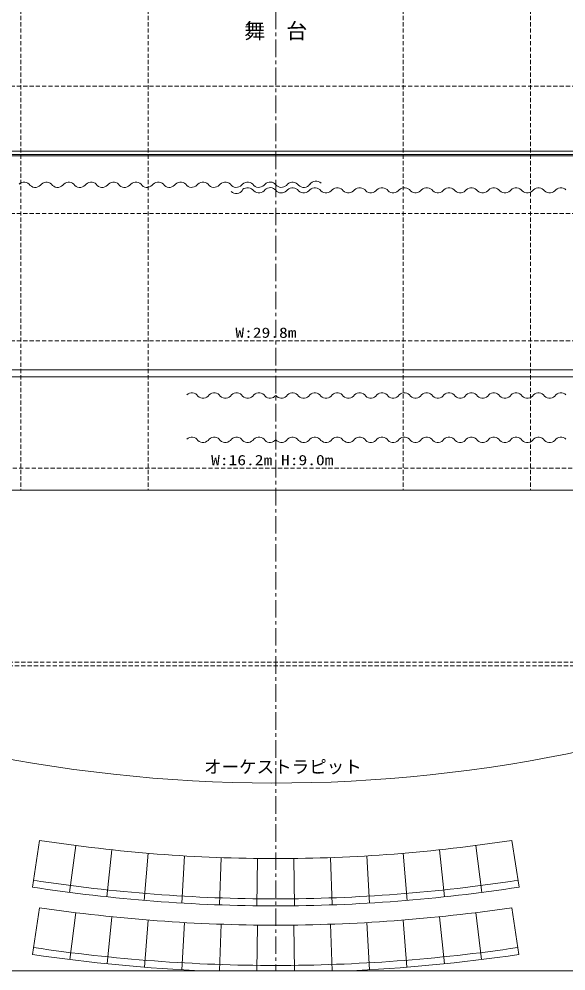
# Model space of a CAD drawing. Units: millimetres, scale not verified. Extents: x -10957 to 29043, y -19395 to 8905.
# Drawn here: x 5165 to 12964, y -19395 to -5809 of the extents above; entities that cross this region are included whole.
import ezdxf
from ezdxf.enums import TextEntityAlignment as Align

# ---------------------------------------------------------------- set-up
doc = ezdxf.new("R2010")
doc.units = ezdxf.units.MM
doc.header["$LTSCALE"] = 50
doc.linetypes.add('CHAIN1', pattern=[8, 5, -1, 1, -1])
doc.linetypes.add('DASHED1', pattern=[1.8, 1.2, -0.6])
for name, color, linetype, lineweight in [('D-0', 7, 'Continuous', 18), ('D-A', 7, 'Continuous', 18), ('D-E', 4, 'DASHED1', 18), ('F-F', 7, 'Continuous', 18)]:
    doc.layers.add(name, color=color, linetype=linetype, lineweight=lineweight)
doc.styles.add('ＭＳ ゴシック', font='')
doc.styles.get('ＭＳ ゴシック').set_extended_font_data('MS Gothic')

msp = doc.modelspace()

# ---------------------------------------------------------------- linework, layer by layer
at = {"layer": 'D-0'}
for p, q in [((8824.97, -7693.69), (1418.94, -7693.69)), ((8824.97, -7743.69), (1418.94, -7743.69)), ((8824.97, -7693.69), (16424.97, -7693.69)), ((8824.97, -7743.69), (16424.97, -7743.69)), ((8824.97, -7763.68), (2618.94, -7763.68)), ((8824.97, -7763.68), (15224.97, -7763.68)), ((8824.97, -10813.69), (-1981.06, -10813.69)), ((8824.97, -10813.69), (19824.97, -10813.69)), ((8824.97, -10913.69), (-1981.06, -10913.69)), ((8824.97, -10913.69), (19824.97, -10913.69)), ((2611.89, -12533.69), (16976.82, -12533.69)), ((5458.25, -17531.24), (5354.86, -18198.27)), ((5973.02, -17604.82), (5885.38, -18274.11)), ((11676.92, -17604.82), (11764.56, -18274.11)), ((12191.68, -17531.24), (12295.07, -18198.27)), ((6489.37, -17666.26), (6417.53, -18337.42)), ((7007.04, -17715.51), (6951.02, -18388.18)), ((7525.72, -17752.55), (7485.57, -18426.36)), ((8045.12, -17777.36), (8020.86, -18451.93)), ((8564.97, -17789.93), (8556.61, -18464.88)), ((9084.96, -17789.93), (9093.32, -18464.88)), ((9604.81, -17777.36), (9629.07, -18451.93)), ((10124.22, -17752.55), (10164.36, -18426.36)), ((10642.9, -17715.51), (10698.91, -18388.18)), ((11160.56, -17666.26), (11232.4, -18337.42)), ((5457.18, -18491.94), (5358.03, -19159.62)), ((5972.37, -18562.51), (5888.32, -19232.26)), ((11677.57, -18562.51), (11761.61, -19232.26)), ((12192.76, -18491.94), (12291.91, -19159.62)), ((6489.02, -18621.42), (6420.13, -19292.9)), ((7006.87, -18668.65), (6953.16, -19341.51)), ((7525.65, -18704.16), (7487.16, -19378.07)), ((8045.11, -18727.95), (8022.12, -19394.87)), ((8564.97, -18740), (8557.19, -19394.87)), ((9084.96, -18740), (9092.74, -19394.87)), ((9604.82, -18727.95), (9627.82, -19394.87)), ((10124.28, -18704.16), (10162.77, -19378.07)), ((10643.06, -18668.65), (10696.77, -19341.51)), ((11160.91, -18621.42), (11229.81, -19292.9))]:
    msp.add_line(p, q, dxfattribs=at)
at = {"layer": 'D-0', "linetype": 'DASHED1'}
for p, q in [((1324.97, -14989.39), (8824.97, -14989.39)), ((1324.97, -15037.99), (8824.97, -15037.99)), ((16324.97, -14989.39), (8824.97, -14989.39)), ((16324.97, -15037.99), (8824.97, -15037.99))]:
    msp.add_line(p, q, dxfattribs=at)
at = {"layer": 'D-0'}
msp.add_lwpolyline([(16976.82, -12533.69), (2611.89, -12533.69), (717.81, -15090.42)], dxfattribs=at)
for centre, radius, start, end in [((5236.47, -8239.07), 103.81, 32.86417, 134.12366), ((5555.36, -8239.14), 103.86, 32.85451, 134.05482), ((5874.24, -8239.21), 103.92, 32.84494, 133.98569), ((6193.13, -8239.28), 103.97, 32.8356, 133.91642), ((6512.02, -8239.35), 104.02, 32.82641, 133.84704), ((6830.9, -8239.42), 104.08, 32.81739, 133.77751), ((7149.79, -8239.49), 104.13, 32.8086, 133.70782), ((7468.68, -8239.56), 104.18, 32.80036, 133.63807), ((7787.56, -8239.63), 104.24, 32.79166, 133.56863), ((8106.45, -8239.71), 104.29, 32.78326, 133.49857), ((8425.33, -8239.78), 104.35, 32.77429, 133.4286), ((8744.21, -8239.84), 104.39, 39.32403, 133.36166), ((9065.16, -8239.93), 104.38, 46.60822, 147.227), ((9399.65, -8225.82), 104.38, 46.60822, 147.227), ((5395.91, -8108.16), 103.84, 225.9112, 327.14021), ((5714.8, -8108.09), 103.89, 225.98003, 327.14994), ((6033.69, -8108.02), 103.94, 226.04934, 327.15934), ((6352.57, -8107.95), 104, 226.11865, 327.16861), ((6671.46, -8107.88), 104.05, 226.18811, 327.17771), ((6990.35, -8107.81), 104.1, 226.25772, 327.18664), ((7309.23, -8107.73), 104.16, 226.32738, 327.19535), ((7628.12, -8107.66), 104.21, 226.39642, 327.2041), ((7947, -8107.59), 104.27, 226.46638, 327.21253), ((8262.02, -8195.38), 104.38, 226.60822, 327.227), ((8265.89, -8107.52), 104.32, 226.53662, 327.22067), ((8425.33, -8319.78), 104.35, 32.77429, 133.4286), ((8584.78, -8107.44), 104.38, 226.60822, 327.227), ((8584.78, -8187.44), 104.38, 226.60822, 327.227), ((8744.21, -8319.84), 104.39, 39.32403, 133.36166), ((8905.72, -8107.54), 104.39, 219.32403, 313.36166), ((8905.72, -8187.54), 104.39, 219.32403, 313.36166), ((9065.16, -8319.93), 104.38, 46.60822, 147.227), ((9224.6, -8107.6), 104.35, 212.77429, 313.4286), ((9224.6, -8187.6), 104.35, 212.77429, 313.4286), ((9384.04, -8239.86), 104.32, 124.49189, 147.22067), ((9384.04, -8319.86), 104.32, 46.53662, 147.22067), ((9543.48, -8187.67), 104.29, 212.78326, 313.49857), ((9702.93, -8319.78), 104.27, 46.46638, 147.21253), ((9862.37, -8187.74), 104.24, 212.79166, 313.56863), ((10021.81, -8319.71), 104.21, 46.39642, 147.2041), ((10181.26, -8187.81), 104.18, 212.80036, 313.63807), ((10340.7, -8319.64), 104.16, 46.32738, 147.19535), ((10500.14, -8187.88), 104.13, 212.8086, 313.70782), ((10659.59, -8319.57), 104.1, 46.25772, 147.18664), ((10819.03, -8187.95), 104.08, 212.81739, 313.77751), ((10978.47, -8319.5), 104.05, 46.18811, 147.17771), ((11137.92, -8188.02), 104.02, 212.82641, 313.84704), ((11297.36, -8319.43), 104, 46.11865, 147.16861), ((11456.8, -8188.09), 103.97, 212.8356, 313.91642), ((11616.25, -8319.36), 103.94, 46.04934, 147.15934), ((11775.69, -8188.16), 103.92, 212.84494, 313.98569), ((11935.13, -8319.29), 103.89, 45.98003, 147.14994), ((12094.57, -8188.23), 103.86, 212.85451, 314.05482), ((12254.02, -8319.22), 103.84, 45.9112, 147.14021), ((12413.46, -8188.3), 103.81, 212.86417, 314.12366), ((12572.91, -8319.15), 103.79, 45.84275, 147.13034), ((12732.35, -8188.37), 103.76, 212.87425, 314.19154), ((12891.79, -8319.08), 103.73, 45.77406, 147.12087), ((7628.12, -11248.1), 104.21, 32.7959, 133.60358), ((7787.56, -11116.13), 104.24, 226.43137, 327.20834), ((7947, -11248.17), 104.27, 32.78747, 133.53362), ((8106.45, -11116.06), 104.29, 226.50143, 327.21674), ((8265.89, -11248.25), 104.32, 32.77933, 133.46338), ((8425.33, -11115.99), 104.35, 226.5714, 327.22571), ((8584.78, -11248.32), 104.38, 32.773, 133.39178), ((8744.21, -11115.93), 104.39, 226.63834, 320.67597), ((8905.72, -11115.93), 104.39, 219.32403, 313.36166), ((9065.16, -11248.32), 104.38, 46.60822, 147.227), ((9224.6, -11115.99), 104.35, 212.77429, 313.4286), ((9384.04, -11248.25), 104.32, 46.53662, 147.22067), ((9543.48, -11116.06), 104.29, 212.78326, 313.49857), ((9702.93, -11248.17), 104.27, 46.46638, 147.21253), ((9862.37, -11116.13), 104.24, 212.79166, 313.56863), ((10021.81, -11248.1), 104.21, 46.39642, 147.2041), ((10181.26, -11116.2), 104.18, 212.80036, 313.63807), ((10340.7, -11248.03), 104.16, 46.32738, 147.19535), ((10500.14, -11116.27), 104.13, 212.8086, 313.70782), ((10659.59, -11247.96), 104.1, 46.25772, 147.18664), ((10819.03, -11116.34), 104.08, 212.81739, 313.77751), ((10978.47, -11247.89), 104.05, 46.18811, 147.17771), ((11137.92, -11116.41), 104.02, 212.82641, 313.84704), ((11297.36, -11247.82), 104, 46.11865, 147.16861), ((11456.8, -11116.49), 103.97, 212.8356, 313.91642), ((11616.25, -11247.75), 103.94, 46.04934, 147.15934), ((11775.69, -11116.56), 103.92, 212.84494, 313.98569), ((11935.13, -11247.68), 103.89, 45.98003, 147.14994), ((12094.57, -11116.62), 103.86, 212.85451, 314.05482), ((12254.02, -11247.61), 103.84, 45.9112, 147.14021), ((12413.46, -11116.69), 103.81, 212.86417, 314.12366), ((12572.91, -11247.54), 103.79, 45.84275, 147.13034), ((12732.35, -11116.76), 103.76, 212.87425, 314.19154), ((12891.79, -11247.47), 103.73, 45.77406, 147.12087), ((7628.12, -11879.71), 104.21, 32.7959, 133.60358), ((7787.56, -11747.74), 104.24, 226.43137, 327.20834), ((7947, -11879.78), 104.27, 32.78747, 133.53362), ((8106.45, -11747.67), 104.29, 226.50143, 327.21674), ((8265.89, -11879.86), 104.32, 32.77933, 133.46338), ((8425.33, -11747.6), 104.35, 226.5714, 327.22571), ((8584.78, -11879.93), 104.38, 32.773, 133.39178), ((8744.21, -11747.54), 104.39, 226.63834, 320.67597), ((8905.72, -11747.54), 104.39, 219.32403, 313.36166), ((9065.16, -11879.93), 104.38, 46.60822, 147.227), ((9224.6, -11747.6), 104.35, 212.77429, 313.4286), ((9384.04, -11879.86), 104.32, 46.53662, 147.22067), ((9543.48, -11747.67), 104.29, 212.78326, 313.49857), ((9702.93, -11879.78), 104.27, 46.46638, 147.21253), ((9862.37, -11747.74), 104.24, 212.79166, 313.56863), ((10021.81, -11879.71), 104.21, 46.39642, 147.2041), ((10181.26, -11747.81), 104.18, 212.80036, 313.63807), ((10340.7, -11879.64), 104.16, 46.32738, 147.19535), ((10500.14, -11747.88), 104.13, 212.8086, 313.70782), ((10659.59, -11879.57), 104.1, 46.25772, 147.18664), ((10819.03, -11747.95), 104.08, 212.81739, 313.77751), ((10978.47, -11879.5), 104.05, 46.18811, 147.17771), ((11137.92, -11748.02), 104.02, 212.82641, 313.84704), ((11297.36, -11879.43), 104, 46.11865, 147.16861), ((11456.8, -11748.09), 103.97, 212.8356, 313.91642), ((11616.25, -11879.36), 103.94, 46.04934, 147.15934), ((11775.69, -11748.16), 103.92, 212.84494, 313.98569), ((11935.13, -11879.29), 103.89, 45.98003, 147.14994), ((12094.57, -11748.23), 103.86, 212.85451, 314.05482), ((12254.02, -11879.22), 103.84, 45.9112, 147.14021), ((12413.46, -11748.3), 103.81, 212.86417, 314.12366), ((12572.91, -11879.15), 103.79, 45.84275, 147.13034), ((12732.35, -11748.37), 103.76, 212.87425, 314.19154), ((12891.79, -11879.08), 103.73, 45.77406, 147.12087), ((8838.27, 4276.44), 22068.07, 261.1897, 269.96545), ((8811.66, 4276.44), 22068.07, 270.03455, 278.8103), ((8838.27, 4276.44), 22743.07, 261.1897, 269.96648), ((8838.27, 4276.44), 22643.07, 261.1897, 269.96633), ((8811.66, 4276.44), 22643.07, 270.03367, 278.8103), ((8811.66, 4276.44), 22743.07, 270.03352, 278.8103), ((8838.27, 4276.44), 23018.07, 261.55333, 269.96688), ((8811.66, 4276.44), 23018.07, 270.03312, 278.44667), ((8838.27, 4276.44), 23593.07, 261.55333, 269.96769), ((8811.66, 4276.44), 23593.07, 270.03231, 278.44667), ((8838.27, 4276.44), 23693.07, 261.55333, 267.54481), ((8811.66, 4276.44), 23693.07, 272.45519, 278.44667)]:
    msp.add_arc(centre, radius, start, end, dxfattribs=at)
at = {"layer": 'D-0', "color": 4}
msp.add_arc((8811.66, 4276.47), 20990.16, 247.31889, 297.08364, dxfattribs=at)
at = {"layer": 'D-E', "linetype": 'CHAIN1'}
msp.add_line((8824.97, 7098.03), (8824.97, -19394.87), dxfattribs=at)
at = {"layer": 'D-E'}
for p, q in [((5188.97, 4856.31), (5188.97, -12533.69)), ((7006.97, 4856.31), (7006.97, -12533.69)), ((10642.97, 4856.31), (10642.97, -12533.69)), ((12460.97, 4856.31), (12460.97, -12533.69)), ((29042.96, -6766.69), (-10957.04, -6766.69)), ((29042.96, -8584.69), (-10957.04, -8584.69)), ((29042.96, -10402.69), (-10957.04, -10402.69)), ((16924.97, -12220.69), (724.97, -12220.69))]:
    msp.add_line(p, q, dxfattribs=at)
at = {"layer": 'F-F'}
msp.add_line((-10957.04, -19394.87), (29042.96, -19394.87), dxfattribs=at)

# ---------------------------------------------------------------- texts
at = {"layer": 'D-A', "style": 'ＭＳ ゴシック'}
for s, height, p in [('舞\u3000台', 219.9, (8374.97, -6153.45)), ('オーケストラピット', 183.3, (7801.91, -16627.61))]:
    msp.add_text(s, height=height, dxfattribs=at).set_placement(p, align=Align.BOTTOM_LEFT)
at = {"layer": 'D-A', "style": 'ＭＳ ゴシック', "width": 1.25}
for s, p in [('W:29.8m', (8249.22, -10402.69)), ('W:16.2m H:9.0m', (7903.34, -12220.69))]:
    msp.add_text(s, height=146.6, dxfattribs=at).set_placement(p, align=Align.BOTTOM_LEFT)

doc.saveas('drawing.dxf')
